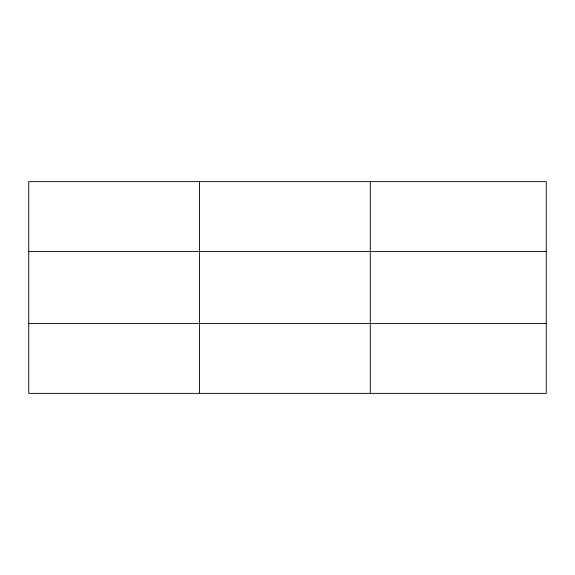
<?xml version="1.0" encoding="UTF-8"?>
<svg xmlns="http://www.w3.org/2000/svg" width="575" height="575" viewBox="0 0 575 575"><rect width="100%" height="100%" fill="white"/><g stroke="black" fill="none" stroke-linecap="round" stroke-linejoin="round"><path stroke-width="0.86" d="M199.525 393.372L199.525 181.628M370.3 393.372L370.3 181.628M546.25 323.495L546.25 393.372L28.75 393.372L28.75 181.628L546.25 181.628L546.25 323.495L28.75 323.495M28.75 251.505L546.25 251.505"/></g></svg>
